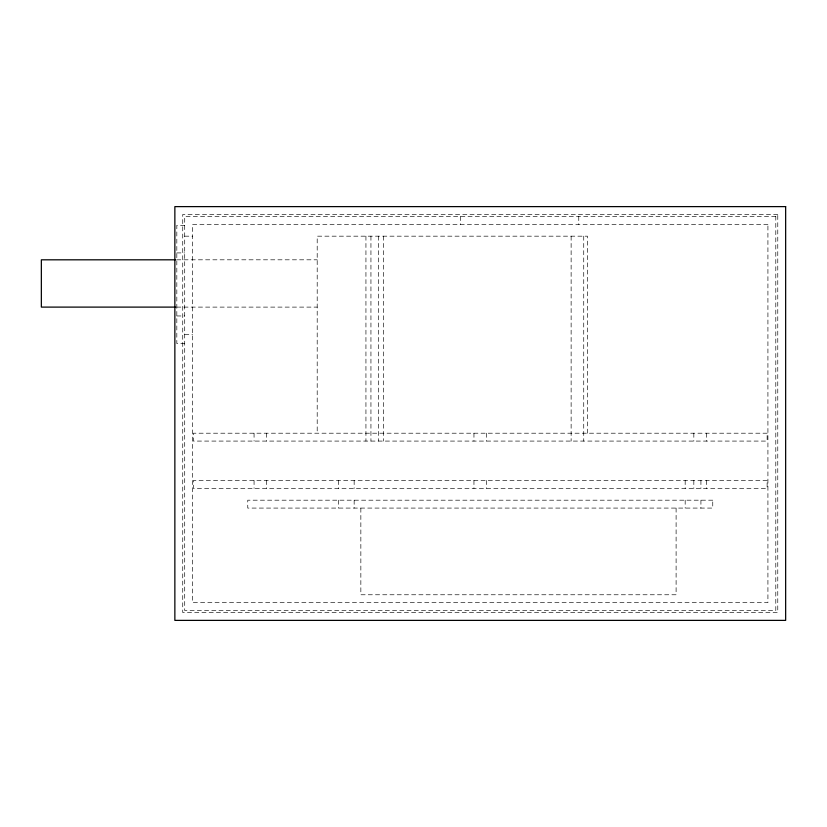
<?xml version="1.0" encoding="UTF-8"?>
<svg xmlns="http://www.w3.org/2000/svg" width="827" height="827" viewBox="0 0 827 827"><rect width="100%" height="100%" fill="white"/><g stroke="black" fill="none" stroke-linecap="round" stroke-linejoin="round"><path stroke-width="0.62" stroke-dasharray="4.13 3.1" d="M184.71 225.337L176.823 225.337L176.823 343.556L184.71 343.556M184.71 236.171L192.588 236.171M176.823 252.917L184.71 252.917M176.689 259.812L317.196 259.812M176.689 307.106L317.196 307.106M176.823 315.966L184.71 315.966M184.71 334.687L192.588 334.687M706.444 433.203L706.444 441.08M706.444 480.487L706.444 488.375M700.924 480.487L700.924 488.375M700.924 500.19L700.924 508.078M693.832 433.203L693.832 441.08M693.832 480.487L693.832 488.375M685.169 480.487L685.169 488.375M685.169 500.19L685.169 508.078M676.104 508.078L676.104 594.768L360.851 594.768L360.851 508.078M587.439 433.203L587.439 236.171L317.196 236.171L317.196 433.203M583.738 236.171L583.738 441.08M578.766 216.467L578.766 224.355M571.126 236.171L571.126 441.08M486.555 433.203L486.555 441.08M486.555 480.487L486.555 488.375M473.954 433.203L473.954 441.08M473.954 480.487L473.954 488.375M460.546 216.467L460.546 224.355M383.552 236.171L383.552 441.08M378.549 236.171L378.549 441.08M370.941 236.171L370.941 441.08M365.937 236.171L365.937 441.08M354.152 480.487L354.152 488.375M354.152 500.19L354.152 508.078M338.388 480.487L338.388 488.375M338.388 500.19L338.388 508.078M266.676 433.203L266.676 441.08M266.676 480.487L266.676 488.375M254.065 433.203L254.065 441.08M254.065 480.487L254.065 488.375M777.773 214.503L182.736 214.503L182.736 612.497L777.773 612.497L777.773 214.503M775.798 216.467L184.71 216.467L184.71 610.533L775.798 610.533L775.798 216.467M767.921 224.355L192.588 224.355L192.588 602.645L767.921 602.645L767.921 224.355M767.125 433.203L193.373 433.203L193.373 441.08L767.125 441.08L767.125 433.203M767.125 480.487L193.373 480.487L193.373 488.375L767.125 488.375L767.125 480.487M712.75 500.19L247.759 500.19L247.759 508.078L712.75 508.078L712.75 500.19"/><path stroke-width="1.24" d="M175.407 259.812L41.35 259.812L41.35 307.106L175.407 307.106M785.65 206.616L174.859 206.616L174.859 620.384L785.65 620.384L785.65 206.616"/></g></svg>
